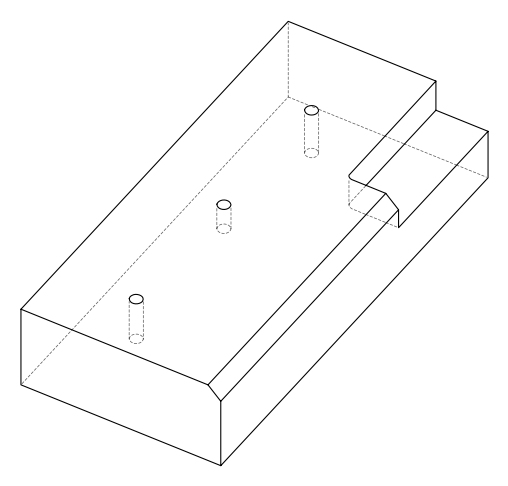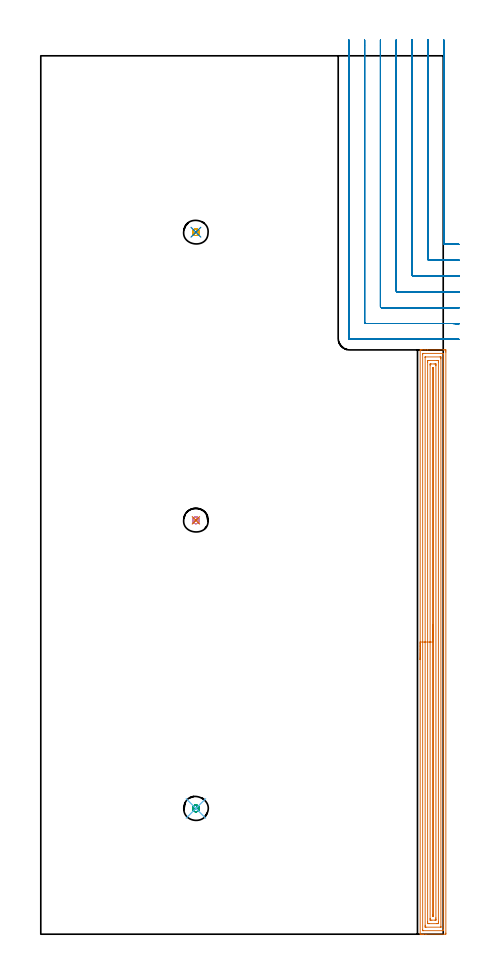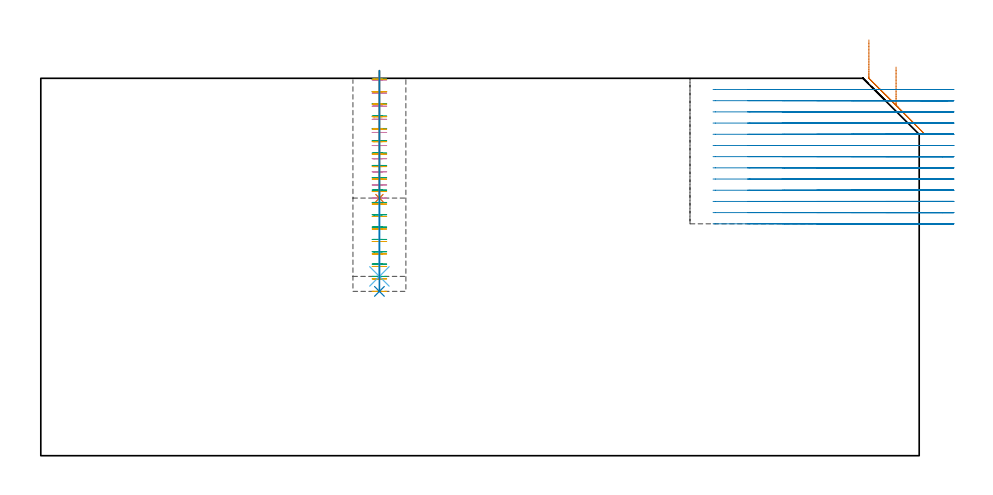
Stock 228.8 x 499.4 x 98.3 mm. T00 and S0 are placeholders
(PLAN: 8 operations, 3 tool changes, 55.7 min)
(1 AREA_MILL | FG_CHAMFER_SURFACE | UGT0205_001 | 16.14 min | 36163 mm3)
(2 MILL_CORNER_NOTCH_RECTANGULAR | CORNER_NOTCH_RECTANGULAR | NXT0201_011 | Follow Part, ap 3, ae 75% | 35.49 min | 377253 mm3)
(3 MILL_BLIND_HOLE_FROM_SOLID_MATERIAL | STEP1POCKET | UGT0201_128 | Spiral | 1.3 min | 7694 mm3)
(4 MILL_BLIND_HOLE_FROM_SOLID_MATERIAL_1 | STEP1POCKET_1 | UGT0201_128 | Spiral | 0.77 min | 4670 mm3)
(5 MILL_BLIND_HOLE_FROM_SOLID_MATERIAL_2 | STEP1POCKET_2 | UGT0201_128 | Spiral | 1.38 min | 8288 mm3)
(6 BORE_BLIND_HOLE | STEP1POCKET | UGT0332_073 | 0.22 min | 7 mm3)
(7 BORE_BLIND_HOLE_1 | STEP1POCKET_1 | UGT0332_073 | 0.13 min | 2 mm3)
(8 BORE_BLIND_HOLE_2 | STEP1POCKET_2 | UGT0332_073 | 0.23 min | 8 mm3)
(TOOL UGT0205_001 | Chamfer Mill 20 x 3 x 45 deg. | D20 FL50 Z2)
(TOOL NXT0201_011 | ENDMILL 12mm [2P460-1200-NA 1630] | D12 FL38 Z6)
(TOOL UGT0201_128 | Carbide End Mill 10.0 | D10 FL15 Z4)
(TOOL UGT0332_073 | 13.8 mm Rough Boring Bar | D13.8)
(OP 1 AREA_MILL)
G17 G21 G94 G90
T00 M6
G54
G17 G0 G90 X215.7 Y156.1 S1061 M3
G43 Z108.3 H0
G94 G1 Y156.138 Z107.428 F250.
Y156.252 Z106.563
Y156.441 Z105.712
Y156.703 Z104.88
Y157.037 Z104.074
Y157.44 Z103.3
Y157.908 Z102.564
Y158.44 Z101.872
Y159.029 Z101.229
Y159.672 Z100.639
Y160.364 Z100.108
Y161.1 Z99.64
Y161.874 Z99.237
Y162.68 Z98.903
Y163.512 Z98.641
Y164.363 Z98.452
Y165.228 Z98.338
Y166.1 Z98.3
Y332.014
X215.703 Y332.19 Z98.288
X215.764 Y332.193 Z98.228
X216.204 Y332.2 Z97.796
X216.457 Z97.543
X217.199 Z96.797
X218.462 Z95.535
X219.876 Z94.12
X229.062 Z84.935
X229.694 Y332.197 Z84.304
X230.292 Y332.193 Z83.706
X230.294 Y332.168 Z83.704
X230.298 Y331.567 Z83.702
X230.3 Y330.96 Z83.7
Y0.633
X230.297 Y0.343 Z83.702
X230.292 Y0.01 Z83.706
X229.955 Y0. Z84.043
X218.984 Z95.011
X217.569 Z96.427
X217.199 Z96.797
X216.457 Z97.542
X216.203 Z97.796
X215.766 Z98.225
X215.724 Z98.266
X215.703 Y0.008 Z98.288
X215.7 Y0.186 Z98.3
Y166.1
X217.114 Z96.886
Y329.863
X217.116 Y329.947 Z96.884
X217.121 Y330.116 Z96.879
X217.126 Y330.191 Z96.874
X217.147 Y330.194 Z96.853
X217.199 Y330.197 Z96.801
X217.671 Y330.2 Z96.329
X228.381 Z85.619
X228.801 Y330.197 Z85.199
X228.861 Y330.194 Z85.139
X228.873 Y330.191 Z85.127
X228.879 Y330.144 Z85.121
X228.883 Y330.032 Z85.117
X228.885 Y329.863 Z85.115
X228.886 Y329.778 Z85.114
Y2.337
X228.884 Y2.252 Z85.116
X228.879 Y2.084 Z85.121
X228.874 Y2.009 Z85.126
X228.853 Y2.006 Z85.147
X228.801 Y2.003 Z85.199
X228.329 Y2. Z85.671
X217.619 Z96.381
X217.199 Y2.003 Z96.801
X217.139 Y2.006 Z96.861
X217.127 Y2.009 Z96.873
X217.121 Y2.056 Z96.879
X217.117 Y2.168 Z96.883
X217.115 Y2.337 Z96.885
X217.114 Y2.422 Z96.886
Y166.1
X218.528 Z95.472
X218.529 Y327.989 Z95.471
Y328.103
X218.532 Y328.16 Z95.468
X218.535 Y328.181 Z95.465
X218.564 Y328.19 Z95.436
X218.775 Y328.199 Z95.225
X227.016 Y328.2 Z86.984
X227.226 Y328.198 Z86.774
X227.366 Y328.194 Z86.634
X227.465 Y328.187 Z86.535
X227.467 Y328.141 Z86.533
X227.47 Y327.989 Z86.53
X227.471 Y327.533 Z86.529
X227.472 Y327.095 Z86.528
X227.471 Y4.211 Z86.529
Y4.097
X227.468 Y4.04 Z86.532
X227.465 Y4.019 Z86.535
X227.436 Y4.01 Z86.564
X227.225 Y4.001 Z86.775
X218.984 Y4. Z95.016
X218.774 Y4.002 Z95.226
X218.634 Y4.006 Z95.366
X218.535 Y4.013 Z95.465
X218.532 Y4.059 Z95.468
X218.53 Y4.211 Z95.47
X218.529 Y4.667 Z95.471
X218.528 Y5.105 Z95.472
Y166.1
X219.943 Z94.057
Y325.306
X219.947 Y326.129 Z94.053
X219.949 Y326.181 Z94.051
X219.989 Y326.19 Z94.011
X220.1 Y326.195 Z93.9
X220.323 Y326.198 Z93.677
X220.769 Y326.2 Z93.231
X225.231 Z88.769
X225.677 Y326.198 Z88.323
X225.9 Y326.195 Z88.1
X226.011 Y326.19 Z87.989
X226.051 Y326.181 Z87.949
X226.057 Y325.306 Z87.943
Y6.894
X226.053 Y6.071 Z87.947
X226.051 Y6.019 Z87.949
X226.011 Y6.01 Z87.989
X225.9 Y6.005 Z88.1
X225.677 Y6.002 Z88.323
X225.231 Y6. Z88.769
X220.769 Z93.231
X220.323 Y6.002 Z93.677
X220.1 Y6.005 Z93.9
X219.989 Y6.01 Z94.011
X219.949 Y6.019 Z94.051
X219.943 Y6.894 Z94.057
Y166.1
X221.357 Z92.643
X221.358 Y323.517 Z92.642
X221.359 Y323.82 Z92.641
X221.364 Y324.126 Z92.636
X221.369 Y324.191 Z92.631
X221.406 Y324.193 Z92.594
X221.491 Y324.197 Z92.509
X221.661 Y324.199 Z92.339
X221.873 Y324.2 Z92.127
X223.658 Z90.342
X224.339 Y324.198 Z89.661
X224.554 Y324.196 Z89.446
X224.627 Y324.19 Z89.373
X224.636 Y324.169 Z89.364
X224.639 Y324.111 Z89.361
X224.642 Y323.517 Z89.358
X224.643 Y323.212 Z89.357
Y9.272
X224.642 Y8.683 Z89.358
X224.64 Y8.38 Z89.36
X224.636 Y8.073 Z89.364
X224.63 Y8.009 Z89.37
X224.594 Y8.006 Z89.406
X224.509 Y8.003 Z89.491
X224.339 Y8.001 Z89.661
X224.127 Y8. Z89.873
X222.342 Z91.658
X221.661 Y8.002 Z92.339
X221.446 Y8.004 Z92.554
X221.373 Y8.01 Z92.627
X221.364 Y8.031 Z92.636
X221.361 Y8.089 Z92.639
X221.358 Y8.683 Z92.642
X221.357 Y8.988 Z92.643
Y166.1
X222.771 Z91.229
X222.772 Y321.51 Z91.228
X222.773 Y321.728 Z91.227
X222.778 Y322.178 Z91.222
X222.984 Y322.192 Z91.016
X223.181 Y322.19 Z90.819
X223.222 Y322.184 Z90.778
X223.224 Y322.11 Z90.776
X223.227 Y321.948 Z90.773
X223.229 Y321.728 Z90.771
Y321.511
X223.228 Y10.471 Z90.772
X223.227 Y10.335 Z90.773
X223.222 Y10.066 Z90.778
X223.216 Y10.01 Z90.784
X223.111 Y10.005 Z90.889
X223.022 Y10.002 Z90.978
X222.819 Y10.01 Z91.181
X222.778 Y10.016 Z91.222
X222.776 Y10.089 Z91.224
X222.773 Y10.252 Z91.227
X222.771 Y10.471 Z91.229
Y10.93
Y166.1
Y166.972 Z91.267
Y167.836 Z91.381
Y168.688 Z91.57
Y169.52 Z91.832
Y170.326 Z92.166
Y171.1 Z92.569
Y171.836 Z93.037
Y172.528 Z93.568
Y173.171 Z94.158
Y173.76 Z94.801
Y174.291 Z95.493
Y174.76 Z96.229
Y175.163 Z97.003
Y175.497 Z97.809
Y175.759 Z98.641
Y175.948 Z99.492
Y176.062 Z100.357
Y176.1 Z101.229
G0 Z108.3
M5
M2
(OP 2 MILL_CORNER_NOTCH_RECTANGULAR)
G17 G21 G94 G90
T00 M6
G54
G17 G0 G90 X229.1 Y508.392 S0 M3
G43 Z108.3 H1
Z95.385
G94 G1 Y505.392 F250.
Y392.794 F500.
G3 X229.694 Y392.2 R0.6
G1 X233.272
G2 X234.8 Y392.178 R54.
G1 X237.799 Y392.094 F250.
G0 Z108.3
X220.1 Y508.4
Z95.385
G1 Y505.4
Y383.795 F500.
G3 X220.695 Y383.2 R0.6
G1 X233.272
G2 X234.8 Y383.174 R45.
G1 X237.798 Y383.072 F250.
G0 Z108.3
X211.1 Y508.4
Z95.385
G1 Y505.4
Y374.795 F500.
G3 X211.695 Y374.2 R0.6
G1 X233.272
G2 X234.8 Y374.168 R36.
G1 X237.797 Y374.04 F250.
G0 Z108.3
X202.1 Y508.4
Z95.385
G1 Y505.4
Y365.795 F500.
G3 X202.695 Y365.2 R0.6
G1 X233.272
G2 X234.8 Y365.157 R27.
G1 X237.795 Y364.987 F250.
G0 Z108.3
X193.1 Y508.4
Z95.385
G1 Y505.4
Y356.796 F500.
G3 X193.696 Y356.2 R0.6
G1 X233.272
G2 X234.8 Y356.135 R18.
G1 X237.789 Y355.88 F250.
G0 Z108.3
X184.1 Y508.4
Z95.385
G1 Y505.4
Y347.796 F500.
G3 X184.696 Y347.2 R0.6
G1 X233.272
G2 X234.8 Y347.069 R9.
G1 X237.756 Y346.56 F250.
G0 Z108.3
X175.1 Y508.4
Z95.385
G1 Y505.4
Y338.796 F500.
G3 X175.696 Y338.2 R0.6
G1 X233.272
X236.272 F250.
G0 Z108.3
X229.1 Y508.392
Z92.469
G1 Y505.392
Y392.794 F500.
G3 X229.694 Y392.2 R0.6
G1 X233.313
G2 X234.8 Y392.18 R54.
G1 X237.799 Y392.097 F250.
G0 Z108.3
X220.1 Y508.4
Z92.469
G1 Y505.4
Y383.795 F500.
G3 X220.695 Y383.2 R0.6
G1 X233.313
G2 X234.8 Y383.175 R45.
G1 X237.798 Y383.076 F250.
G0 Z108.3
X211.1 Y508.4
Z92.469
G1 Y505.4
Y374.795 F500.
G3 X211.695 Y374.2 R0.6
G1 X233.313
G2 X234.8 Y374.169 R36.
G1 X237.797 Y374.045 F250.
G0 Z108.3
X202.1 Y508.4
Z92.469
G1 Y505.4
Y365.795 F500.
G3 X202.695 Y365.2 R0.6
G1 X233.313
G2 X234.8 Y365.159 R27.
G1 X237.795 Y364.994 F250.
G0 Z108.3
X193.1 Y508.4
Z92.469
G1 Y505.4
Y356.796 F500.
G3 X193.696 Y356.2 R0.6
G1 X233.313
G2 X234.8 Y356.138 R18.
G1 X237.79 Y355.891 F250.
G0 Z108.3
X184.1 Y508.4
Z92.469
G1 Y505.4
Y347.796 F500.
G3 X184.696 Y347.2 R0.6
G1 X233.313
G2 X234.8 Y347.076 R9.
G1 X237.759 Y346.58 F250.
G0 Z108.3
X175.1 Y508.4
Z92.469
G1 Y505.4
Y338.796 F500.
G3 X175.696 Y338.2 R0.6
G1 X233.313
X236.313 F250.
G0 Z108.3
X229.1 Y508.392
Z89.554
G1 Y505.392
Y392.794 F500.
G3 X229.694 Y392.2 R0.6
G1 X234.671
X234.8
X237.8 Y392.193 F250.
G0 Z108.3
X220.1 Y508.4
Z89.554
G1 Y505.4
Y383.795 F500.
G3 X220.695 Y383.2 R0.6
G1 X234.671
X234.8
X237.8 Y383.191 F250.
G0 Z108.3
X211.1 Y508.4
Z89.554
G1 Y505.4
Y374.795 F500.
G3 X211.695 Y374.2 R0.6
G1 X234.671
X234.8
X237.8 Y374.189 F250.
G0 Z108.3
X202.1 Y508.4
Z89.554
G1 Y505.4
Y365.795 F500.
G3 X202.695 Y365.2 R0.6
G1 X234.671
X234.8
X237.8 Y365.185 F250.
G0 Z108.3
X193.1 Y508.4
Z89.554
G1 Y505.4
Y356.796 F500.
G3 X193.696 Y356.2 R0.6
G1 X234.671
X234.8
X237.8 Y356.178 F250.
G0 Z108.3
X184.1 Y508.4
Z89.554
G1 Y505.4
Y347.796 F500.
G3 X184.696 Y347.2 R0.6
G1 X234.671
X234.8 Y347.199
X237.8 Y347.156 F250.
G0 Z108.3
X175.1 Y508.4
Z89.554
G1 Y505.4
Y338.796 F500.
G3 X175.696 Y338.2 R0.6
G1 X234.671
X237.671 F250.
G0 Z108.3
X229.1 Y508.392
Z86.638
G1 Y505.392
Y392.794 F500.
G3 X229.694 Y392.2 R0.6
G1 X234.8
X237.8 F250.
G0 Z108.3
X220.1 Y508.4
Z86.638
G1 Y505.4
Y383.795 F500.
G3 X220.695 Y383.2 R0.6
G1 X234.8
X237.8 F250.
G0 Z108.3
X211.1 Y508.4
Z86.638
G1 Y505.4
Y374.795 F500.
G3 X211.695 Y374.2 R0.6
G1 X234.8
X237.8 F250.
G0 Z108.3
X202.1 Y508.4
Z86.638
G1 Y505.4
Y365.795 F500.
G3 X202.695 Y365.2 R0.6
G1 X234.8
X237.8 F250.
G0 Z108.3
X193.1 Y508.4
Z86.638
G1 Y505.4
Y356.796 F500.
G3 X193.696 Y356.2 R0.6
G1 X234.8
X237.8 F250.
G0 Z108.3
X184.1 Y508.4
Z86.638
G1 Y505.4
Y347.796 F500.
G3 X184.696 Y347.2 R0.6
G1 X234.8
X237.8 F250.
G0 Z108.3
X175.1 Y508.4
Z86.638
G1 Y505.4
Y338.796 F500.
G3 X175.696 Y338.2 R0.6
G1 X234.8
X237.8 F250.
G0 Z108.3
X229.1 Y508.392
Z83.723
G1 Y505.392
Y392.794 F500.
G3 X229.694 Y392.2 R0.6
G1 X234.8
X237.8 F250.
G0 Z108.3
X220.1 Y508.4
Z83.723
G1 Y505.4
Y383.795 F500.
G3 X220.695 Y383.2 R0.6
G1 X234.8
X237.8 F250.
G0 Z108.3
X211.1 Y508.4
Z83.723
G1 Y505.4
Y374.795 F500.
G3 X211.695 Y374.2 R0.6
G1 X234.8
X237.8 F250.
G0 Z108.3
X202.1 Y508.4
Z83.723
G1 Y505.4
Y365.795 F500.
G3 X202.695 Y365.2 R0.6
G1 X234.8
X237.8 F250.
G0 Z108.3
X193.1 Y508.4
Z83.723
G1 Y505.4
Y356.796 F500.
G3 X193.696 Y356.2 R0.6
G1 X234.8
X237.8 F250.
G0 Z108.3
X184.1 Y508.4
Z83.723
G1 Y505.4
Y347.796 F500.
G3 X184.696 Y347.2 R0.6
G1 X234.8
X237.8 F250.
G0 Z108.3
X175.1 Y508.4
Z83.723
G1 Y505.4
Y338.796 F500.
G3 X175.696 Y338.2 R0.6
G1 X234.8
X237.8 F250.
G0 Z108.3
X229.1 Y508.392
Z80.808
G1 Y505.392
Y392.794 F500.
G3 X229.694 Y392.2 R0.6
G1 X234.8
X237.8 F250.
G0 Z108.3
X220.1 Y508.4
Z80.808
G1 Y505.4
Y383.795 F500.
G3 X220.695 Y383.2 R0.6
G1 X234.8
X237.8 F250.
G0 Z108.3
X211.1 Y508.4
Z80.808
G1 Y505.4
Y374.795 F500.
G3 X211.695 Y374.2 R0.6
G1 X234.8
X237.8 F250.
G0 Z108.3
X202.1 Y508.4
Z80.808
G1 Y505.4
Y365.795 F500.
G3 X202.695 Y365.2 R0.6
G1 X234.8
X237.8 F250.
G0 Z108.3
X193.1 Y508.4
Z80.808
G1 Y505.4
Y356.796 F500.
G3 X193.696 Y356.2 R0.6
G1 X234.8
X237.8 F250.
G0 Z108.3
X184.1 Y508.4
Z80.808
G1 Y505.4
Y347.796 F500.
G3 X184.696 Y347.2 R0.6
G1 X234.8
X237.8 F250.
G0 Z108.3
X175.1 Y508.4
Z80.808
G1 Y505.4
Y338.796 F500.
G3 X175.696 Y338.2 R0.6
G1 X234.8
X237.8 F250.
G0 Z108.3
X229.1 Y508.392
Z77.892
G1 Y505.392
Y392.794 F500.
G3 X229.694 Y392.2 R0.6
G1 X234.8
X237.8 F250.
G0 Z108.3
X220.1 Y508.4
Z77.892
G1 Y505.4
Y383.795 F500.
G3 X220.695 Y383.2 R0.6
G1 X234.8
X237.8 F250.
G0 Z108.3
X211.1 Y508.4
Z77.892
G1 Y505.4
Y374.795 F500.
G3 X211.695 Y374.2 R0.6
G1 X234.8
X237.8 F250.
G0 Z108.3
X202.1 Y508.4
Z77.892
G1 Y505.4
Y365.795 F500.
G3 X202.695 Y365.2 R0.6
G1 X234.8
X237.8 F250.
G0 Z108.3
X193.1 Y508.4
Z77.892
G1 Y505.4
Y356.796 F500.
G3 X193.696 Y356.2 R0.6
G1 X234.8
X237.8 F250.
G0 Z108.3
X184.1 Y508.4
Z77.892
G1 Y505.4
Y347.796 F500.
G3 X184.696 Y347.2 R0.6
G1 X234.8
X237.8 F250.
G0 Z108.3
X175.1 Y508.4
Z77.892
G1 Y505.4
Y338.796 F500.
G3 X175.696 Y338.2 R0.6
G1 X234.8
X237.8 F250.
G0 Z108.3
X229.1 Y508.392
Z74.977
G1 Y505.392
Y392.794 F500.
G3 X229.694 Y392.2 R0.6
G1 X234.8
X237.8 F250.
G0 Z108.3
X220.1 Y508.4
Z74.977
G1 Y505.4
Y383.795 F500.
G3 X220.695 Y383.2 R0.6
G1 X234.8
X237.8 F250.
G0 Z108.3
X211.1 Y508.4
Z74.977
G1 Y505.4
Y374.795 F500.
G3 X211.695 Y374.2 R0.6
G1 X234.8
X237.8 F250.
G0 Z108.3
X202.1 Y508.4
Z74.977
G1 Y505.4
Y365.795 F500.
G3 X202.695 Y365.2 R0.6
G1 X234.8
X237.8 F250.
G0 Z108.3
X193.1 Y508.4
Z74.977
G1 Y505.4
Y356.796 F500.
G3 X193.696 Y356.2 R0.6
G1 X234.8
X237.8 F250.
G0 Z108.3
X184.1 Y508.4
Z74.977
G1 Y505.4
Y347.796 F500.
G3 X184.696 Y347.2 R0.6
G1 X234.8
X237.8 F250.
G0 Z108.3
X175.1 Y508.4
Z74.977
G1 Y505.4
Y338.796 F500.
G3 X175.696 Y338.2 R0.6
G1 X234.8
X237.8 F250.
G0 Z108.3
X229.1 Y508.392
Z72.062
G1 Y505.392
Y392.794 F500.
G3 X229.694 Y392.2 R0.6
G1 X234.8
X237.8 F250.
G0 Z108.3
X220.1 Y508.4
Z72.062
G1 Y505.4
Y383.795 F500.
G3 X220.695 Y383.2 R0.6
G1 X234.8
X237.8 F250.
G0 Z108.3
X211.1 Y508.4
Z72.062
G1 Y505.4
Y374.795 F500.
G3 X211.695 Y374.2 R0.6
G1 X234.8
X237.8 F250.
G0 Z108.3
X202.1 Y508.4
Z72.062
G1 Y505.4
Y365.795 F500.
G3 X202.695 Y365.2 R0.6
G1 X234.8
X237.8 F250.
G0 Z108.3
X193.1 Y508.4
Z72.062
G1 Y505.4
Y356.796 F500.
G3 X193.696 Y356.2 R0.6
G1 X234.8
X237.8 F250.
G0 Z108.3
X184.1 Y508.4
Z72.062
G1 Y505.4
Y347.796 F500.
G3 X184.696 Y347.2 R0.6
G1 X234.8
X237.8 F250.
G0 Z108.3
X175.1 Y508.4
Z72.062
G1 Y505.4
Y338.796 F500.
G3 X175.696 Y338.2 R0.6
G1 X234.8
X237.8 F250.
G0 Z108.3
X229.1 Y508.392
Z69.146
G1 Y505.392
Y392.794 F500.
G3 X229.694 Y392.2 R0.6
G1 X234.8
X237.8 F250.
G0 Z108.3
X220.1 Y508.4
Z69.146
G1 Y505.4
Y383.795 F500.
G3 X220.695 Y383.2 R0.6
G1 X234.8
X237.8 F250.
G0 Z108.3
X211.1 Y508.4
Z69.146
G1 Y505.4
Y374.795 F500.
G3 X211.695 Y374.2 R0.6
G1 X234.8
X237.8 F250.
G0 Z108.3
X202.1 Y508.4
Z69.146
G1 Y505.4
Y365.795 F500.
G3 X202.695 Y365.2 R0.6
G1 X234.8
X237.8 F250.
G0 Z108.3
X193.1 Y508.4
Z69.146
G1 Y505.4
Y356.796 F500.
G3 X193.696 Y356.2 R0.6
G1 X234.8
X237.8 F250.
G0 Z108.3
X184.1 Y508.4
Z69.146
G1 Y505.4
Y347.796 F500.
G3 X184.696 Y347.2 R0.6
G1 X234.8
X237.8 F250.
G0 Z108.3
X175.1 Y508.4
Z69.146
G1 Y505.4
Y338.796 F500.
G3 X175.696 Y338.2 R0.6
G1 X234.8
X237.8 F250.
G0 Z108.3
X229.1 Y508.392
Z66.231
G1 Y505.392
Y392.794 F500.
G3 X229.694 Y392.2 R0.6
G1 X234.8
X237.8 F250.
G0 Z108.3
X220.1 Y508.4
Z66.231
G1 Y505.4
Y383.795 F500.
G3 X220.695 Y383.2 R0.6
G1 X234.8
X237.8 F250.
G0 Z108.3
X211.1 Y508.4
Z66.231
G1 Y505.4
Y374.795 F500.
G3 X211.695 Y374.2 R0.6
G1 X234.8
X237.8 F250.
G0 Z108.3
X202.1 Y508.4
Z66.231
G1 Y505.4
Y365.795 F500.
G3 X202.695 Y365.2 R0.6
G1 X234.8
X237.8 F250.
G0 Z108.3
X193.1 Y508.4
Z66.231
G1 Y505.4
Y356.796 F500.
G3 X193.696 Y356.2 R0.6
G1 X234.8
X237.8 F250.
G0 Z108.3
X184.1 Y508.4
Z66.231
G1 Y505.4
Y347.796 F500.
G3 X184.696 Y347.2 R0.6
G1 X234.8
X237.8 F250.
G0 Z108.3
X175.1 Y508.4
Z66.231
G1 Y505.4
Y338.796 F500.
G3 X175.696 Y338.2 R0.6
G1 X234.8
X237.8 F250.
G0 Z108.3
X229.1 Y508.392
Z63.315
G1 Y505.392
Y392.794 F500.
G3 X229.694 Y392.2 R0.6
G1 X234.8
X237.8 F250.
G0 Z108.3
X220.1 Y508.4
Z63.315
G1 Y505.4
Y383.795 F500.
G3 X220.695 Y383.2 R0.6
G1 X234.8
X237.8 F250.
G0 Z108.3
X211.1 Y508.4
Z63.315
G1 Y505.4
Y374.795 F500.
G3 X211.695 Y374.2 R0.6
G1 X234.8
X237.8 F250.
G0 Z108.3
X202.1 Y508.4
Z63.315
G1 Y505.4
Y365.795 F500.
G3 X202.695 Y365.2 R0.6
G1 X234.8
X237.8 F250.
G0 Z108.3
X193.1 Y508.4
Z63.315
G1 Y505.4
Y356.796 F500.
G3 X193.696 Y356.2 R0.6
G1 X234.8
X237.8 F250.
G0 Z108.3
X184.1 Y508.4
Z63.315
G1 Y505.4
Y347.796 F500.
G3 X184.696 Y347.2 R0.6
G1 X234.8
X237.8 F250.
G0 Z108.3
X175.1 Y508.4
Z63.315
G1 Y505.4
Y338.796 F500.
G3 X175.696 Y338.2 R0.6
G1 X234.8
X237.8 F250.
G0 Z108.3
X229.1 Y508.392
Z60.4
G1 Y505.392
Y392.794 F500.
G3 X229.694 Y392.2 R0.6
G1 X234.8
X237.8 F250.
G0 Z108.3
X220.1 Y508.4
Z60.4
G1 Y505.4
Y383.795 F500.
G3 X220.695 Y383.2 R0.6
G1 X234.8
X237.8 F250.
G0 Z108.3
X211.1 Y508.4
Z60.4
G1 Y505.4
Y374.795 F500.
G3 X211.695 Y374.2 R0.6
G1 X234.8
X237.8 F250.
G0 Z108.3
X202.1 Y508.4
Z60.4
G1 Y505.4
Y365.795 F500.
G3 X202.695 Y365.2 R0.6
G1 X234.8
X237.8 F250.
G0 Z108.3
X193.1 Y508.4
Z60.4
G1 Y505.4
Y356.796 F500.
G3 X193.696 Y356.2 R0.6
G1 X234.8
X237.8 F250.
G0 Z108.3
X184.1 Y508.4
Z60.4
G1 Y505.4
Y347.796 F500.
G3 X184.696 Y347.2 R0.6
G1 X234.8
X237.8 F250.
G0 Z108.3
X175.1 Y508.4
Z60.4
G1 Y505.4
Y338.796 F500.
G3 X175.696 Y338.2 R0.6
G1 X234.8
X237.8 F250.
G0 Z108.3
M5
M2
(OP 3 MILL_BLIND_HOLE_FROM_SOLID_MATERIAL)
G17 G21 G94 G90
T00 M6
G54
G17 G0 G90 X88.2 Y71.5 S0 M3
G43 Z108.3 H0
Z98.088
G94 G3 X88.739 Y72.861 R0.787 F250.
X86.815 Y72.801 R1.361
X86.899 Y70.115 R1.9
X86.815 Y72.801 R-1.9
X86.857 Y71.458 R0.95
X88.2 Y71.5 R0.95
G0 Z94.876
G3 X88.739 Y72.861 R0.787
X86.815 Y72.801 R1.361
X86.899 Y70.115 R1.9
X86.815 Y72.801 R-1.9
X86.857 Y71.458 R0.95
X88.2 Y71.5 R0.95
G0 Z91.665
G3 X88.739 Y72.861 R0.787
X86.815 Y72.801 R1.361
X86.899 Y70.115 R1.9
X86.815 Y72.801 R-1.9
X86.857 Y71.458 R0.95
X88.2 Y71.5 R0.95
G0 Z88.453
G3 X88.739 Y72.861 R0.787
X86.815 Y72.801 R1.361
X86.899 Y70.115 R1.9
X86.815 Y72.801 R-1.9
X86.857 Y71.458 R0.95
X88.2 Y71.5 R0.95
G0 Z85.241
G3 X88.739 Y72.861 R0.787
X86.815 Y72.801 R1.361
X86.899 Y70.115 R1.9
X86.815 Y72.801 R-1.9
X86.857 Y71.458 R0.95
X88.2 Y71.5 R0.95
G0 Z82.029
G3 X88.739 Y72.861 R0.787
X86.815 Y72.801 R1.361
X86.899 Y70.115 R1.9
X86.815 Y72.801 R-1.9
X86.857 Y71.458 R0.95
X88.2 Y71.5 R0.95
G0 Z78.818
G3 X88.739 Y72.861 R0.787
X86.815 Y72.801 R1.361
X86.899 Y70.115 R1.9
X86.815 Y72.801 R-1.9
X86.857 Y71.458 R0.95
X88.2 Y71.5 R0.95
G0 Z75.606
G3 X88.739 Y72.861 R0.787
X86.815 Y72.801 R1.361
X86.899 Y70.115 R1.9
X86.815 Y72.801 R-1.9
X86.857 Y71.458 R0.95
X88.2 Y71.5 R0.95
G0 Z72.394
G3 X88.739 Y72.861 R0.787
X86.815 Y72.801 R1.361
X86.899 Y70.115 R1.9
X86.815 Y72.801 R-1.9
X86.857 Y71.458 R0.95
X88.2 Y71.5 R0.95
G0 Z69.182
G3 X88.739 Y72.861 R0.787
X86.815 Y72.801 R1.361
X86.899 Y70.115 R1.9
X86.815 Y72.801 R-1.9
X86.857 Y71.458 R0.95
X88.2 Y71.5 R0.95
G0 Z65.971
G3 X88.739 Y72.861 R0.787
X86.815 Y72.801 R1.361
X86.899 Y70.115 R1.9
X86.815 Y72.801 R-1.9
X86.857 Y71.458 R0.95
X88.2 Y71.5 R0.95
G0 Z62.759
G3 X88.739 Y72.861 R0.787
X86.815 Y72.801 R1.361
X86.899 Y70.115 R1.9
X86.815 Y72.801 R-1.9
X86.857 Y71.458 R0.95
X88.2 Y71.5 R0.95
G0 Z59.547
G3 X88.739 Y72.861 R0.787
X86.815 Y72.801 R1.361
X86.899 Y70.115 R1.9
X86.815 Y72.801 R-1.9
X86.857 Y71.458 R0.95
X88.2 Y71.5 R0.95
G0 Z56.335
G3 X88.739 Y72.861 R0.787
X86.815 Y72.801 R1.361
X86.899 Y70.115 R1.9
X86.815 Y72.801 R-1.9
X86.857 Y71.458 R0.95
X88.2 Y71.5 R0.95
G0 Z53.124
G3 X88.739 Y72.861 R0.787
X86.815 Y72.801 R1.361
X86.899 Y70.115 R1.9
X86.815 Y72.801 R-1.9
X86.857 Y71.458 R0.95
X88.2 Y71.5 R0.95
G0 Z49.912
G3 X88.739 Y72.861 R0.787
X86.815 Y72.801 R1.361
X86.899 Y70.115 R1.9
X86.815 Y72.801 R-1.9
X86.857 Y71.458 R0.95
X88.2 Y71.5 R0.95
G0 Z46.7
G3 X88.739 Y72.861 R0.787
X86.815 Y72.801 R1.361
X86.899 Y70.115 R1.9
X86.815 Y72.801 R-1.9
X86.857 Y71.458 R0.95
X88.2 Y71.5 R0.95
G0 Z108.3
M5
M2
(OP 4 MILL_BLIND_HOLE_FROM_SOLID_MATERIAL_1)
G17 G21 G94 G90
T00 M6
G54
G17 G0 G90 X88.2 Y235.3 S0 M3
G43 Z108.3 H0
Z97.88
G94 G3 X88.739 Y236.661 R0.787 F250.
X86.815 Y236.601 R1.361
X86.899 Y233.915 R1.9
X86.815 Y236.601 R-1.9
X86.857 Y235.258 R0.95
X88.2 Y235.3 R0.95
G0 Z94.46
G3 X88.739 Y236.661 R0.787
X86.815 Y236.601 R1.361
X86.899 Y233.915 R1.9
X86.815 Y236.601 R-1.9
X86.857 Y235.258 R0.95
X88.2 Y235.3 R0.95
G0 Z91.04
G3 X88.739 Y236.661 R0.787
X86.815 Y236.601 R1.361
X86.899 Y233.915 R1.9
X86.815 Y236.601 R-1.9
X86.857 Y235.258 R0.95
X88.2 Y235.3 R0.95
G0 Z87.62
G3 X88.739 Y236.661 R0.787
X86.815 Y236.601 R1.361
X86.899 Y233.915 R1.9
X86.815 Y236.601 R-1.9
X86.857 Y235.258 R0.95
X88.2 Y235.3 R0.95
G0 Z84.2
G3 X88.739 Y236.661 R0.787
X86.815 Y236.601 R1.361
X86.899 Y233.915 R1.9
X86.815 Y236.601 R-1.9
X86.857 Y235.258 R0.95
X88.2 Y235.3 R0.95
G0 Z80.78
G3 X88.739 Y236.661 R0.787
X86.815 Y236.601 R1.361
X86.899 Y233.915 R1.9
X86.815 Y236.601 R-1.9
X86.857 Y235.258 R0.95
X88.2 Y235.3 R0.95
G0 Z77.36
G3 X88.739 Y236.661 R0.787
X86.815 Y236.601 R1.361
X86.899 Y233.915 R1.9
X86.815 Y236.601 R-1.9
X86.857 Y235.258 R0.95
X88.2 Y235.3 R0.95
G0 Z73.94
G3 X88.739 Y236.661 R0.787
X86.815 Y236.601 R1.361
X86.899 Y233.915 R1.9
X86.815 Y236.601 R-1.9
X86.857 Y235.258 R0.95
X88.2 Y235.3 R0.95
G0 Z70.52
G3 X88.739 Y236.661 R0.787
X86.815 Y236.601 R1.361
X86.899 Y233.915 R1.9
X86.815 Y236.601 R-1.9
X86.857 Y235.258 R0.95
X88.2 Y235.3 R0.95
G0 Z67.1
G3 X88.739 Y236.661 R0.787
X86.815 Y236.601 R1.361
X86.899 Y233.915 R1.9
X86.815 Y236.601 R-1.9
X86.857 Y235.258 R0.95
X88.2 Y235.3 R0.95
G0 Z108.3
M5
M2
(OP 5 MILL_BLIND_HOLE_FROM_SOLID_MATERIAL_2)
G17 G21 G94 G90
T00 M6
G54
G17 G0 G90 X88.2 Y399.1 S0 M3
G43 Z108.3 H0
Z98.05
G94 G3 X88.739 Y400.461 R0.787 F250.
X86.815 Y400.401 R1.361
X86.899 Y397.715 R1.9
X86.815 Y400.401 R-1.9
X86.857 Y399.058 R0.95
X88.2 Y399.1 R0.95
G0 Z94.8
G3 X88.739 Y400.461 R0.787
X86.815 Y400.401 R1.361
X86.899 Y397.715 R1.9
X86.815 Y400.401 R-1.9
X86.857 Y399.058 R0.95
X88.2 Y399.1 R0.95
G0 Z91.55
G3 X88.739 Y400.461 R0.787
X86.815 Y400.401 R1.361
X86.899 Y397.715 R1.9
X86.815 Y400.401 R-1.9
X86.857 Y399.058 R0.95
X88.2 Y399.1 R0.95
G0 Z88.3
G3 X88.739 Y400.461 R0.787
X86.815 Y400.401 R1.361
X86.899 Y397.715 R1.9
X86.815 Y400.401 R-1.9
X86.857 Y399.058 R0.95
X88.2 Y399.1 R0.95
G0 Z85.05
G3 X88.739 Y400.461 R0.787
X86.815 Y400.401 R1.361
X86.899 Y397.715 R1.9
X86.815 Y400.401 R-1.9
X86.857 Y399.058 R0.95
X88.2 Y399.1 R0.95
G0 Z81.8
G3 X88.739 Y400.461 R0.787
X86.815 Y400.401 R1.361
X86.899 Y397.715 R1.9
X86.815 Y400.401 R-1.9
X86.857 Y399.058 R0.95
X88.2 Y399.1 R0.95
G0 Z78.55
G3 X88.739 Y400.461 R0.787
X86.815 Y400.401 R1.361
X86.899 Y397.715 R1.9
X86.815 Y400.401 R-1.9
X86.857 Y399.058 R0.95
X88.2 Y399.1 R0.95
G0 Z75.3
G3 X88.739 Y400.461 R0.787
X86.815 Y400.401 R1.361
X86.899 Y397.715 R1.9
X86.815 Y400.401 R-1.9
X86.857 Y399.058 R0.95
X88.2 Y399.1 R0.95
G0 Z72.05
G3 X88.739 Y400.461 R0.787
X86.815 Y400.401 R1.361
X86.899 Y397.715 R1.9
X86.815 Y400.401 R-1.9
X86.857 Y399.058 R0.95
X88.2 Y399.1 R0.95
G0 Z68.8
G3 X88.739 Y400.461 R0.787
X86.815 Y400.401 R1.361
X86.899 Y397.715 R1.9
X86.815 Y400.401 R-1.9
X86.857 Y399.058 R0.95
X88.2 Y399.1 R0.95
G0 Z65.55
G3 X88.739 Y400.461 R0.787
X86.815 Y400.401 R1.361
X86.899 Y397.715 R1.9
X86.815 Y400.401 R-1.9
X86.857 Y399.058 R0.95
X88.2 Y399.1 R0.95
G0 Z62.3
G3 X88.739 Y400.461 R0.787
X86.815 Y400.401 R1.361
X86.899 Y397.715 R1.9
X86.815 Y400.401 R-1.9
X86.857 Y399.058 R0.95
X88.2 Y399.1 R0.95
G0 Z59.05
G3 X88.739 Y400.461 R0.787
X86.815 Y400.401 R1.361
X86.899 Y397.715 R1.9
X86.815 Y400.401 R-1.9
X86.857 Y399.058 R0.95
X88.2 Y399.1 R0.95
G0 Z55.8
G3 X88.739 Y400.461 R0.787
X86.815 Y400.401 R1.361
X86.899 Y397.715 R1.9
X86.815 Y400.401 R-1.9
X86.857 Y399.058 R0.95
X88.2 Y399.1 R0.95
G0 Z52.55
G3 X88.739 Y400.461 R0.787
X86.815 Y400.401 R1.361
X86.899 Y397.715 R1.9
X86.815 Y400.401 R-1.9
X86.857 Y399.058 R0.95
X88.2 Y399.1 R0.95
G0 Z49.3
G3 X88.739 Y400.461 R0.787
X86.815 Y400.401 R1.361
X86.899 Y397.715 R1.9
X86.815 Y400.401 R-1.9
X86.857 Y399.058 R0.95
X88.2 Y399.1 R0.95
G0 Z46.05
G3 X88.739 Y400.461 R0.787
X86.815 Y400.401 R1.361
X86.899 Y397.715 R1.9
X86.815 Y400.401 R-1.9
X86.857 Y399.058 R0.95
X88.2 Y399.1 R0.95
G0 Z42.8
G3 X88.739 Y400.461 R0.787
X86.815 Y400.401 R1.361
X86.899 Y397.715 R1.9
X86.815 Y400.401 R-1.9
X86.857 Y399.058 R0.95
X88.2 Y399.1 R0.95
G0 Z108.3
M5
M2
(OP 6 BORE_BLIND_HOLE)
G17 G21 G94 G90
T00 M6
G54
G17 G0 G90 X88.2 Y71.5 S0 M3
G43 Z108.3 H0
G94 G85 G98 Z46.7 F250. R100.3
G80
M5
M2
(OP 7 BORE_BLIND_HOLE_1)
G17 G21 G94 G90
T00 M6
G54
G17 G0 G90 X88.2 Y235.3 S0 M3
G43 Z108.3 H0
G94 G85 G98 Z67.1 F250. R100.3
G80
M5
M2
(OP 8 BORE_BLIND_HOLE_2)
G17 G21 G94 G90
T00 M6
G54
G17 G0 G90 X88.2 Y399.1 S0 M3
G43 Z108.3 H0
G94 G85 G98 Z42.8 F250. R100.3
G80
M5
M2
